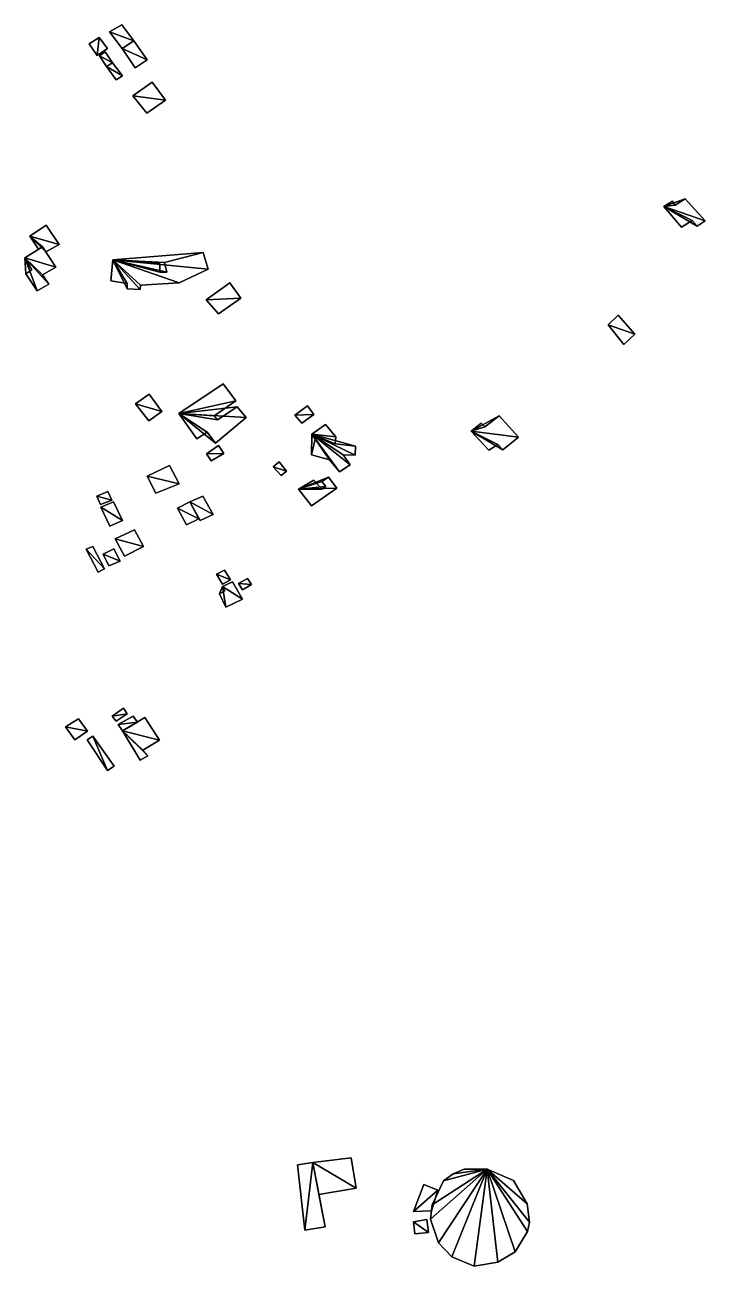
# Model space of a CAD drawing. Header units: metres. Extents: x -3947 to 4280, y -3529 to 2326.
# Drawn here: x -1590 to -1239, y -3176 to -2533 of the extents above; entities that cross this region are included whole.
import ezdxf

# ---------------------------------------------------------------- set-up
doc = ezdxf.new("R2010")
doc.units = ezdxf.units.M

msp = doc.modelspace()

# ---------------------------------------------------------------- linework, layer by layer
at = {"layer": 'MUROS'}
for points in [[(-1540.3, -2533.4), (-1546.7, -2537.1), (-1546.7, -2537.1, 4.5), (-1540.3, -2533.4, 4.5)], [(-1534.2, -2541.6), (-1540.3, -2533.4), (-1540.3, -2533.4, 4.5), (-1534.2, -2541.6, 4.5)], [(-1557.3, -2543.3), (-1552.1, -2539.9), (-1552.1, -2539.9, 4.5), (-1557.3, -2543.3, 4.5)], [(-1552.1, -2539.9), (-1547.7, -2545.6), (-1547.7, -2545.6, 4.5), (-1552.1, -2539.9, 4.5)], [(-1546.7, -2537.1), (-1540.1, -2545.6), (-1540.1, -2545.6, 4.5), (-1546.7, -2537.1, 4.5)], [(-1534.2, -2541.6), (-1540.1, -2545.6), (-1540.1, -2545.6, 4.5), (-1534.2, -2541.6, 4.5)], [(-1540.1, -2545.6), (-1534.2, -2541.6), (-1534.2, -2541.6, 4.5), (-1540.1, -2545.6, 4.5)], [(-1527.3, -2551.5), (-1534.2, -2541.6), (-1534.2, -2541.6, 4.5), (-1527.3, -2551.5, 4.5)], [(-1553, -2549.3), (-1557.3, -2543.3), (-1557.3, -2543.3, 4.5), (-1553, -2549.3, 4.5)], [(-1547.7, -2545.6), (-1553, -2549.3), (-1553, -2549.3, 4.5), (-1547.7, -2545.6, 4.5)], [(-1551.9, -2549.4), (-1548.9, -2547.3), (-1548.9, -2547.3, 4.5), (-1551.9, -2549.4, 4.5)], [(-1548.2, -2555), (-1551.9, -2549.4), (-1551.9, -2549.4, 4.5), (-1548.2, -2555, 4.5)], [(-1548.9, -2547.3), (-1545.1, -2553), (-1545.1, -2553, 4.5), (-1548.9, -2547.3, 4.5)], [(-1540.1, -2545.6), (-1533.4, -2555.7), (-1533.4, -2555.7, 4.5), (-1540.1, -2545.6, 4.5)], [(-1548.2, -2555), (-1545.1, -2553), (-1545.1, -2553, 4.5), (-1548.2, -2555, 4.5)], [(-1545.1, -2553), (-1548.2, -2555), (-1548.2, -2555, 4.5), (-1545.1, -2553, 4.5)], [(-1543.2, -2561.9), (-1548.2, -2555), (-1548.2, -2555, 4.5), (-1543.2, -2561.9, 4.5)], [(-1545.1, -2553), (-1540, -2559.8), (-1540, -2559.8, 4.5), (-1545.1, -2553, 4.5)], [(-1533.4, -2555.7), (-1527.3, -2551.5), (-1527.3, -2551.5, 4.5), (-1533.4, -2555.7, 4.5)], [(-1540, -2559.8), (-1543.2, -2561.9), (-1543.2, -2561.9, 4.5), (-1540, -2559.8, 4.5)], [(-1524.6, -2563.1), (-1534.7, -2570.1), (-1534.7, -2570.1, 4.5), (-1524.6, -2563.1, 4.5)], [(-1517.7, -2572.3), (-1524.6, -2563.1), (-1524.6, -2563.1, 4.5), (-1517.7, -2572.3, 4.5)], [(-1534.7, -2570.1), (-1527.4, -2579.1), (-1527.4, -2579.1, 4.5), (-1534.7, -2570.1, 4.5)], [(-1527.4, -2579.1), (-1517.7, -2572.3), (-1517.7, -2572.3, 4.5), (-1527.4, -2579.1, 4.5)], [(-1255.5, -2624.7), (-1260, -2627.4), (-1260, -2627.4, 4.5), (-1255.5, -2624.7, 4.5)], [(-1254.1, -2626.7), (-1255.5, -2624.7), (-1255.5, -2624.7, 4.5), (-1254.1, -2626.7, 4.5)], [(-1248.9, -2623.5), (-1254.1, -2626.7), (-1254.1, -2626.7, 4.5), (-1248.9, -2623.5, 4.5)], [(-1238.6, -2634.8), (-1248.9, -2623.5), (-1248.9, -2623.5, 4.5), (-1238.6, -2634.8, 4.5)], [(-1260, -2627.4), (-1250.9, -2638.1), (-1250.9, -2638.1, 4.5), (-1260, -2627.4, 4.5)], [(-1579.4, -2637), (-1587.9, -2642.8), (-1587.9, -2642.8, 4.5), (-1579.4, -2637, 4.5)], [(-1572.7, -2647.1), (-1579.4, -2637), (-1579.4, -2637, 4.5), (-1572.7, -2647.1, 4.5)], [(-1250.9, -2638.1), (-1245.4, -2634.6), (-1245.4, -2634.6, 4.5), (-1250.9, -2638.1, 4.5)], [(-1245.4, -2634.6), (-1242.7, -2637.5), (-1242.7, -2637.5, 4.5), (-1245.4, -2634.6, 4.5)], [(-1242.7, -2637.5), (-1238.6, -2634.8), (-1238.6, -2634.8, 4.5), (-1242.7, -2637.5, 4.5)], [(-1587.9, -2642.8), (-1583.4, -2649.4), (-1583.4, -2649.4, 4.5), (-1587.9, -2642.8, 4.5)], [(-1590.5, -2653.9), (-1581.4, -2648.2), (-1581.4, -2648.2, 4.5), (-1590.5, -2653.9, 4.5)], [(-1583.4, -2649.4), (-1581.4, -2648.2), (-1581.4, -2648.2, 4.5), (-1583.4, -2649.4, 4.5)], [(-1581.4, -2648.2), (-1574.4, -2658.7), (-1574.4, -2658.7, 4.5), (-1581.4, -2648.2, 4.5)], [(-1581.4, -2648.2), (-1579.7, -2650.8), (-1579.7, -2650.8, 4.5), (-1581.4, -2648.2, 4.5)], [(-1579.7, -2650.8), (-1572.7, -2647.1), (-1572.7, -2647.1, 4.5), (-1579.7, -2650.8, 4.5)], [(-1518.2, -2656.3), (-1498.2, -2651.1), (-1498.2, -2651.1, 4.5), (-1518.2, -2656.3, 4.5)], [(-1498.2, -2651.1), (-1495.6, -2659.8), (-1495.6, -2659.8, 4.5), (-1498.2, -2651.1, 4.5)], [(-1586.8, -2660.1), (-1590.5, -2653.9), (-1590.5, -2653.9, 4.5), (-1586.8, -2660.1, 4.5)], [(-1574.4, -2658.7), (-1581.3, -2662.8), (-1581.3, -2662.8, 4.5), (-1574.4, -2658.7, 4.5)], [(-1546.1, -2665.9), (-1545, -2655), (-1545, -2655, 4.5), (-1546.1, -2665.9, 4.5)], [(-1545, -2655), (-1520.7, -2656.8), (-1520.7, -2656.8, 4.5), (-1545, -2655, 4.5)], [(-1520.7, -2656.8), (-1520.6, -2661.4), (-1520.6, -2661.4, 4.5), (-1520.7, -2656.8, 4.5)], [(-1517, -2661.4), (-1518.2, -2656.3), (-1518.2, -2656.3, 4.5), (-1517, -2661.4, 4.5)], [(-1590, -2662.3), (-1586.8, -2660.1), (-1586.8, -2660.1, 4.5), (-1590, -2662.3, 4.5)], [(-1584.2, -2671), (-1590, -2662.3), (-1590, -2662.3, 4.5), (-1584.2, -2671, 4.5)], [(-1581.3, -2662.8), (-1578.1, -2667.5), (-1578.1, -2667.5, 4.5), (-1581.3, -2662.8, 4.5)], [(-1520.6, -2661.4), (-1517, -2661.4), (-1517, -2661.4, 4.5), (-1520.6, -2661.4, 4.5)], [(-1495.6, -2659.8), (-1510.7, -2666.8), (-1510.7, -2666.8, 4.5), (-1495.6, -2659.8, 4.5)], [(-1578.1, -2667.5), (-1584.2, -2671), (-1584.2, -2671, 4.5), (-1578.1, -2667.5, 4.5)], [(-1537.6, -2667.2), (-1546.1, -2665.9), (-1546.1, -2665.9, 4.5), (-1537.6, -2667.2, 4.5)], [(-1537.6, -2669.9), (-1537.6, -2667.2), (-1537.6, -2667.2, 4.5), (-1537.6, -2669.9, 4.5)], [(-1530.8, -2670.4), (-1537.6, -2669.9), (-1537.6, -2669.9, 4.5), (-1530.8, -2670.4, 4.5)], [(-1530.7, -2668.1), (-1530.8, -2670.4), (-1530.8, -2670.4, 4.5), (-1530.7, -2668.1, 4.5)], [(-1510.7, -2666.8), (-1530.7, -2668.1), (-1530.7, -2668.1, 4.5), (-1510.7, -2666.8, 4.5)], [(-1484.4, -2666.8), (-1496.7, -2675.7), (-1496.7, -2675.7, 4.5), (-1484.4, -2666.8, 4.5)], [(-1478.8, -2674.8), (-1484.4, -2666.8), (-1484.4, -2666.8, 4.5), (-1478.8, -2674.8, 4.5)], [(-1496.7, -2675.7), (-1490.4, -2683), (-1490.4, -2683, 4.5), (-1496.7, -2675.7, 4.5)], [(-1490.4, -2683), (-1478.8, -2674.8), (-1478.8, -2674.8, 4.5), (-1490.4, -2683, 4.5)], [(-1288.7, -2688.6), (-1283.6, -2683.6), (-1283.6, -2683.6, 4.5), (-1288.7, -2688.6, 4.5)], [(-1283.6, -2683.6), (-1274.9, -2693.4), (-1274.9, -2693.4, 4.5), (-1283.6, -2683.6, 4.5)], [(-1280.6, -2698.8), (-1288.7, -2688.6), (-1288.7, -2688.6, 4.5), (-1280.6, -2698.8, 4.5)], [(-1274.9, -2693.4), (-1280.6, -2698.8), (-1280.6, -2698.8, 4.5), (-1274.9, -2693.4, 4.5)], [(-1510.8, -2734.4), (-1487.9, -2719.1), (-1487.9, -2719.1, 8), (-1510.8, -2734.4, 8)], [(-1487.9, -2719.1), (-1481.4, -2727.9), (-1481.4, -2727.9, 8), (-1487.9, -2719.1, 8)], [(-1533.3, -2729.5), (-1526.2, -2724.5), (-1526.2, -2724.5, 4.5), (-1533.3, -2729.5, 4.5)], [(-1526.2, -2724.5), (-1519.6, -2733.5), (-1519.6, -2733.5, 4.5), (-1526.2, -2724.5, 4.5)], [(-1481.4, -2727.9), (-1492.6, -2735.7), (-1492.6, -2735.7, 8), (-1481.4, -2727.9, 8)], [(-1526.4, -2738.3), (-1533.3, -2729.5), (-1533.3, -2729.5, 4.5), (-1526.4, -2738.3, 4.5)], [(-1519.6, -2733.5), (-1526.4, -2738.3), (-1526.4, -2738.3, 4.5), (-1519.6, -2733.5, 4.5)], [(-1501.5, -2747.6), (-1510.8, -2734.4), (-1510.8, -2734.4, 8), (-1501.5, -2747.6, 8)], [(-1492.6, -2735.7), (-1490.8, -2737.7), (-1490.8, -2737.7, 8), (-1492.6, -2735.7, 8)], [(-1490.8, -2737.7), (-1480.6, -2731), (-1480.6, -2731, 8), (-1490.8, -2737.7, 8)], [(-1480.6, -2731), (-1476.1, -2736.5), (-1476.1, -2736.5, 8), (-1480.6, -2731, 8)], [(-1444.3, -2730.5), (-1450.8, -2735.3), (-1450.8, -2735.3, 4.5), (-1444.3, -2730.5, 4.5)], [(-1450.8, -2735.3), (-1447.3, -2739.5), (-1447.3, -2739.5, 4.5), (-1450.8, -2735.3, 4.5)], [(-1447.3, -2739.5), (-1441, -2735), (-1441, -2735, 4.5), (-1447.3, -2739.5, 4.5)], [(-1441, -2735), (-1444.3, -2730.5), (-1444.3, -2730.5, 4.5), (-1441, -2735, 4.5)], [(-1345.1, -2735.7), (-1352.5, -2741.3), (-1352.5, -2741.3, 4.5), (-1345.1, -2735.7, 4.5)], [(-1335.1, -2746.8), (-1345.1, -2735.7), (-1345.1, -2735.7, 4.5), (-1335.1, -2746.8, 4.5)], [(-1476.1, -2736.5), (-1491.9, -2749.9), (-1491.9, -2749.9, 8), (-1476.1, -2736.5, 8)], [(-1442.1, -2745.2), (-1435, -2740.2), (-1435, -2740.2, 4.5), (-1442.1, -2745.2, 4.5)], [(-1435, -2740.2), (-1429.7, -2746.5), (-1429.7, -2746.5, 4.5), (-1435, -2740.2, 4.5)], [(-1354.4, -2739.4), (-1359.7, -2743.7), (-1359.7, -2743.7, 4.5), (-1354.4, -2739.4, 4.5)], [(-1352.5, -2741.3), (-1354.4, -2739.4), (-1354.4, -2739.4, 4.5), (-1352.5, -2741.3, 4.5)], [(-1496.2, -2744.2), (-1501.5, -2747.6), (-1501.5, -2747.6, 8), (-1496.2, -2744.2, 8)], [(-1491.9, -2749.9), (-1496.2, -2744.2), (-1496.2, -2744.2, 8), (-1491.9, -2749.9, 8)], [(-1442.3, -2755.9), (-1440.4, -2747.8), (-1440.4, -2747.8, 4.5), (-1442.3, -2755.9, 4.5)], [(-1440.4, -2747.8), (-1442.1, -2745.2), (-1442.1, -2745.2, 4.5), (-1440.4, -2747.8, 4.5)], [(-1429.7, -2746.5), (-1429.9, -2750.2), (-1429.9, -2750.2, 4.5), (-1429.7, -2746.5, 4.5)], [(-1359.7, -2743.7), (-1350.5, -2753.5), (-1350.5, -2753.5, 4.5), (-1359.7, -2743.7, 4.5)], [(-1343.2, -2753.2), (-1335.1, -2746.8), (-1335.1, -2746.8, 4.5), (-1343.2, -2753.2, 4.5)], [(-1490.4, -2751.1), (-1496.6, -2755.4), (-1496.6, -2755.4, 4.5), (-1490.4, -2751.1, 4.5)], [(-1487.6, -2755.1), (-1490.4, -2751.1), (-1490.4, -2751.1, 4.5), (-1487.6, -2755.1, 4.5)], [(-1429.9, -2750.2), (-1419.4, -2751.3), (-1419.4, -2751.3, 4.5), (-1429.9, -2750.2, 4.5)], [(-1419.4, -2751.3), (-1419.6, -2756), (-1419.6, -2756, 4.5), (-1419.4, -2751.3, 4.5)], [(-1350.5, -2753.5), (-1345.9, -2750.5), (-1345.9, -2750.5, 4.5), (-1350.5, -2753.5, 4.5)], [(-1345.9, -2750.5), (-1343.2, -2753.2), (-1343.2, -2753.2, 4.5), (-1345.9, -2750.5, 4.5)], [(-1515.6, -2761.3), (-1527.2, -2766.9), (-1527.2, -2766.9, 4.5), (-1515.6, -2761.3, 4.5)], [(-1510.6, -2770.9), (-1515.6, -2761.3), (-1515.6, -2761.3, 4.5), (-1510.6, -2770.9, 4.5)], [(-1496.6, -2755.4), (-1494.1, -2759), (-1494.1, -2759, 4.5), (-1496.6, -2755.4, 4.5)], [(-1494.1, -2759), (-1487.6, -2755.1), (-1487.6, -2755.1, 4.5), (-1494.1, -2759, 4.5)], [(-1462.1, -2762), (-1458.9, -2759.4), (-1458.9, -2759.4, 4.5), (-1462.1, -2762, 4.5)], [(-1458.9, -2759.4), (-1455.1, -2764.3), (-1455.1, -2764.3, 4.5), (-1458.9, -2759.4, 4.5)], [(-1432.9, -2758.4), (-1442.3, -2755.9), (-1442.3, -2755.9, 4.5), (-1432.9, -2758.4, 4.5)], [(-1427.7, -2764.6), (-1432.9, -2758.4), (-1432.9, -2758.4, 4.5), (-1427.7, -2764.6, 4.5)], [(-1422.3, -2761.1), (-1427.7, -2764.6), (-1427.7, -2764.6, 4.5), (-1422.3, -2761.1, 4.5)], [(-1419.6, -2756), (-1425.9, -2755.9), (-1425.9, -2755.9, 4.5), (-1419.6, -2756, 4.5)], [(-1425.9, -2755.9), (-1422.3, -2761.1), (-1422.3, -2761.1, 4.5), (-1425.9, -2755.9, 4.5)], [(-1527.2, -2766.9), (-1522.7, -2775.7), (-1522.7, -2775.7, 4.5), (-1527.2, -2766.9, 4.5)], [(-1457.9, -2766.5), (-1462.1, -2762), (-1462.1, -2762, 4.5), (-1457.9, -2766.5, 4.5)], [(-1455.1, -2764.3), (-1457.9, -2766.5), (-1457.9, -2766.5, 4.5), (-1455.1, -2764.3, 4.5)], [(-1433.5, -2767.4), (-1436.9, -2769.7), (-1436.9, -2769.7, 4.5), (-1433.5, -2767.4, 4.5)], [(-1429.1, -2773.1), (-1433.5, -2767.4), (-1433.5, -2767.4, 4.5), (-1429.1, -2773.1, 4.5)], [(-1522.7, -2775.7), (-1510.6, -2770.9), (-1510.6, -2770.9, 4.5), (-1522.7, -2775.7, 4.5)], [(-1441, -2768.9), (-1448.9, -2773.6), (-1448.9, -2773.6, 4.5), (-1441, -2768.9, 4.5)], [(-1448.9, -2773.6), (-1442.3, -2782.3), (-1442.3, -2782.3, 4.5), (-1448.9, -2773.6, 4.5)], [(-1442.3, -2782.3), (-1429.1, -2773.1), (-1429.1, -2773.1, 4.5), (-1442.3, -2782.3, 4.5)], [(-1436.9, -2773.6), (-1441, -2768.9), (-1441, -2768.9, 4.5), (-1436.9, -2773.6, 4.5)], [(-1436.9, -2769.7), (-1434.8, -2772.3), (-1434.8, -2772.3, 4.5), (-1436.9, -2769.7, 4.5)], [(-1434.8, -2772.3), (-1436.9, -2773.6), (-1436.9, -2773.6, 4.5), (-1434.8, -2772.3, 4.5)], [(-1553.2, -2777.2), (-1547.5, -2774.9), (-1547.5, -2774.9, 4.5), (-1553.2, -2777.2, 4.5)], [(-1551.3, -2781.6), (-1553.2, -2777.2), (-1553.2, -2777.2, 4.5), (-1551.3, -2781.6, 4.5)], [(-1545.5, -2779.3), (-1551.3, -2781.6), (-1551.3, -2781.6, 4.5), (-1545.5, -2779.3, 4.5)], [(-1544.6, -2780.2), (-1551.2, -2782.9), (-1551.2, -2782.9, 4.5), (-1544.6, -2780.2, 4.5)], [(-1547.5, -2774.9), (-1545.5, -2779.3), (-1545.5, -2779.3, 4.5), (-1547.5, -2774.9, 4.5)], [(-1540, -2789.9), (-1544.6, -2780.2), (-1544.6, -2780.2, 4.5), (-1540, -2789.9, 4.5)], [(-1505.2, -2780.2), (-1511.6, -2783.4), (-1511.6, -2783.4, 4.5), (-1505.2, -2780.2, 4.5)], [(-1505.2, -2780.2), (-1498.4, -2777.2), (-1498.4, -2777.2, 4.5), (-1505.2, -2780.2, 4.5)], [(-1499.8, -2789.9), (-1505.2, -2780.2), (-1505.2, -2780.2, 4.5), (-1499.8, -2789.9, 4.5)], [(-1500.5, -2788.9), (-1505.2, -2780.2), (-1505.2, -2780.2, 4.5), (-1500.5, -2788.9, 4.5)], [(-1498.4, -2777.2), (-1493.1, -2786.7), (-1493.1, -2786.7, 4.5), (-1498.4, -2777.2, 4.5)], [(-1551.2, -2782.9), (-1546.6, -2792.7), (-1546.6, -2792.7, 4.5), (-1551.2, -2782.9, 4.5)], [(-1511.6, -2783.4), (-1506.9, -2792), (-1506.9, -2792, 4.5), (-1511.6, -2783.4, 4.5)], [(-1493.1, -2786.7), (-1499.8, -2789.9), (-1499.8, -2789.9, 4.5), (-1493.1, -2786.7, 4.5)], [(-1546.6, -2792.7), (-1540, -2789.9), (-1540, -2789.9, 4.5), (-1546.6, -2792.7, 4.5)], [(-1506.9, -2792), (-1500.5, -2788.9), (-1500.5, -2788.9, 4.5), (-1506.9, -2792, 4.5)], [(-1533.8, -2794.6), (-1543.7, -2799.4), (-1543.7, -2799.4, 4.5), (-1533.8, -2794.6, 4.5)], [(-1543.7, -2799.4), (-1538.9, -2808.3), (-1538.9, -2808.3, 4.5), (-1543.7, -2799.4, 4.5)], [(-1529.1, -2803.3), (-1533.8, -2794.6), (-1533.8, -2794.6, 4.5), (-1529.1, -2803.3, 4.5)], [(-1558.8, -2804.7), (-1555.4, -2803.2), (-1555.4, -2803.2, 4.5), (-1558.8, -2804.7, 4.5)], [(-1552.5, -2816.6), (-1558.8, -2804.7), (-1558.8, -2804.7, 4.5), (-1552.5, -2816.6, 4.5)], [(-1555.4, -2803.2), (-1549.3, -2814.8), (-1549.3, -2814.8, 4.5), (-1555.4, -2803.2, 4.5)], [(-1544.4, -2804.5), (-1550, -2807.2), (-1550, -2807.2, 4.5), (-1544.4, -2804.5, 4.5)], [(-1541.2, -2810.8), (-1544.4, -2804.5), (-1544.4, -2804.5, 4.5), (-1541.2, -2810.8, 4.5)], [(-1538.9, -2808.3), (-1529.1, -2803.3), (-1529.1, -2803.3, 4.5), (-1538.9, -2808.3, 4.5)], [(-1550, -2807.2), (-1547, -2813.3), (-1547, -2813.3, 4.5), (-1550, -2807.2, 4.5)], [(-1547, -2813.3), (-1541.2, -2810.8), (-1541.2, -2810.8, 4.5), (-1547, -2813.3, 4.5)], [(-1549.3, -2814.8), (-1552.5, -2816.6), (-1552.5, -2816.6, 4.5), (-1549.3, -2814.8, 4.5)], [(-1487.3, -2815.6), (-1491.4, -2817.6), (-1491.4, -2817.6, 4.5), (-1487.3, -2815.6, 4.5)], [(-1491.4, -2817.6), (-1488.2, -2822.8), (-1488.2, -2822.8, 4.5), (-1491.4, -2817.6, 4.5)], [(-1484.2, -2820.6), (-1487.3, -2815.6), (-1487.3, -2815.6, 4.5), (-1484.2, -2820.6, 4.5)], [(-1488.2, -2822.8), (-1484.2, -2820.6), (-1484.2, -2820.6, 4.5), (-1488.2, -2822.8, 4.5)], [(-1488.2, -2823.9), (-1483, -2821.5), (-1483, -2821.5, 4.5), (-1488.2, -2823.9, 4.5)], [(-1487.1, -2826.3), (-1488.2, -2823.9), (-1488.2, -2823.9, 4.5), (-1487.1, -2826.3, 4.5)], [(-1483, -2821.5), (-1477.9, -2830.5), (-1477.9, -2830.5, 4.5), (-1483, -2821.5, 4.5)], [(-1475.4, -2819.8), (-1480, -2822.5), (-1480, -2822.5, 4.5), (-1475.4, -2819.8, 4.5)], [(-1480, -2822.5), (-1477.9, -2825.7), (-1477.9, -2825.7, 4.5), (-1480, -2822.5, 4.5)], [(-1477.9, -2825.7), (-1473.2, -2822.9), (-1473.2, -2822.9, 4.5), (-1477.9, -2825.7, 4.5)], [(-1473.2, -2822.9), (-1475.4, -2819.8), (-1475.4, -2819.8, 4.5), (-1473.2, -2822.9, 4.5)], [(-1489.8, -2827.7), (-1487.1, -2826.3), (-1487.1, -2826.3, 4.5), (-1489.8, -2827.7, 4.5)], [(-1486.5, -2834.6), (-1489.8, -2827.7), (-1489.8, -2827.7, 4.5), (-1486.5, -2834.6, 4.5)], [(-1477.9, -2830.5), (-1486.5, -2834.6), (-1486.5, -2834.6, 4.5), (-1477.9, -2830.5, 4.5)], [(-1539.4, -2887), (-1545.3, -2891), (-1545.3, -2891, 4.5), (-1539.4, -2887, 4.5)], [(-1543.2, -2893.6), (-1537.5, -2889.8), (-1537.5, -2889.8, 4.5), (-1543.2, -2893.6, 4.5)], [(-1537.5, -2889.8), (-1539.4, -2887), (-1539.4, -2887, 4.5), (-1537.5, -2889.8, 4.5)], [(-1569.4, -2896.6), (-1562.8, -2892.5), (-1562.8, -2892.5, 4.5), (-1569.4, -2896.6, 4.5)], [(-1562.8, -2892.5), (-1558.1, -2898.8), (-1558.1, -2898.8, 4.5), (-1562.8, -2892.5, 4.5)], [(-1545.3, -2891), (-1543.2, -2893.6), (-1543.2, -2893.6, 4.5), (-1545.3, -2891, 4.5)], [(-1542.2, -2895.4), (-1534.4, -2891), (-1534.4, -2891, 4.5), (-1542.2, -2895.4, 4.5)], [(-1539.9, -2898.6), (-1542.2, -2895.4), (-1542.2, -2895.4, 4.5), (-1539.9, -2898.6, 4.5)], [(-1539.9, -2898.6), (-1528.4, -2891.8), (-1528.4, -2891.8, 5), (-1539.9, -2898.6, 5)], [(-1532.3, -2894.2), (-1539.9, -2898.6), (-1539.9, -2898.6, 4.5), (-1532.3, -2894.2, 4.5)], [(-1534.4, -2891), (-1532.3, -2894.2), (-1532.3, -2894.2, 4.5), (-1534.4, -2891, 4.5)], [(-1528.4, -2891.8), (-1520.9, -2903.5), (-1520.9, -2903.5, 5), (-1528.4, -2891.8, 5)], [(-1564.7, -2903.3), (-1569.4, -2896.6), (-1569.4, -2896.6, 4.5), (-1564.7, -2903.3, 4.5)], [(-1558.1, -2898.8), (-1564.7, -2903.3), (-1564.7, -2903.3, 4.5), (-1558.1, -2898.8, 4.5)], [(-1555.4, -2901.4), (-1558.3, -2903.3), (-1558.3, -2903.3, 4.5), (-1555.4, -2901.4, 4.5)], [(-1544.3, -2916.9), (-1555.4, -2901.4), (-1555.4, -2901.4, 4.5), (-1544.3, -2916.9, 4.5)], [(-1530.8, -2913.8), (-1539.9, -2898.6), (-1539.9, -2898.6, 5), (-1530.8, -2913.8, 5)], [(-1558.3, -2903.3), (-1547.7, -2919.1), (-1547.7, -2919.1, 4.5), (-1558.3, -2903.3, 4.5)], [(-1520.9, -2903.5), (-1529.4, -2908.6), (-1529.4, -2908.6, 5), (-1520.9, -2903.5, 5)], [(-1529.4, -2908.6), (-1526.9, -2911.6), (-1526.9, -2911.6, 5), (-1529.4, -2908.6, 5)], [(-1526.9, -2911.6), (-1530.8, -2913.8), (-1530.8, -2913.8, 5), (-1526.9, -2911.6, 5)], [(-1547.7, -2919.1), (-1544.3, -2916.9), (-1544.3, -2916.9, 4.5), (-1547.7, -2919.1, 4.5)], [(-1441.5, -3121.9), (-1421.7, -3119.5), (-1421.7, -3119.5, 5), (-1441.5, -3121.9, 5)], [(-1421.7, -3119.5), (-1419.2, -3135.3), (-1419.2, -3135.3, 5), (-1421.7, -3119.5, 5)], [(-1449.5, -3123.2), (-1441.5, -3121.9), (-1441.5, -3121.9, 5), (-1449.5, -3123.2, 5)], [(-1445.6, -3156.9), (-1449.5, -3123.2), (-1449.5, -3123.2, 5), (-1445.6, -3156.9, 5)], [(-1363.2, -3125.5), (-1368.9, -3127.9), (-1368.9, -3127.9, 5), (-1363.2, -3125.5, 5)], [(-1351.4, -3125.4), (-1363.2, -3125.5), (-1363.2, -3125.5, 5), (-1351.4, -3125.4, 5)], [(-1337.8, -3131.2), (-1351.4, -3125.4), (-1351.4, -3125.4, 5), (-1337.8, -3131.2, 5)], [(-1384.2, -3133.3), (-1389.5, -3147.3), (-1389.5, -3147.3, 5), (-1384.2, -3133.3, 5)], [(-1376.8, -3136.3), (-1384.2, -3133.3), (-1384.2, -3133.3, 5), (-1376.8, -3136.3, 5)], [(-1373.9, -3131.4), (-1379.8, -3143.9), (-1379.8, -3143.9, 5), (-1373.9, -3131.4, 5)], [(-1368.9, -3127.9), (-1373.9, -3131.4), (-1373.9, -3131.4, 5), (-1368.9, -3127.9, 5)], [(-1330.7, -3143.3), (-1337.8, -3131.2), (-1337.8, -3131.2, 5), (-1330.7, -3143.3, 5)], [(-1419.2, -3135.3), (-1438.4, -3138.5), (-1438.4, -3138.5, 5), (-1419.2, -3135.3, 5)], [(-1438.4, -3138.5), (-1435.1, -3155.3), (-1435.1, -3155.3, 5), (-1438.4, -3138.5, 5)], [(-1380.2, -3146.9), (-1376.8, -3136.3), (-1376.8, -3136.3, 5), (-1380.2, -3146.9, 5)], [(-1379.8, -3143.9), (-1380.7, -3151.3), (-1380.7, -3151.3, 5), (-1379.8, -3143.9, 5)], [(-1329.5, -3152.8), (-1330.7, -3143.3), (-1330.7, -3143.3, 5), (-1329.5, -3152.8, 5)], [(-1389.5, -3147.3), (-1380.2, -3146.9), (-1380.2, -3146.9, 5), (-1389.5, -3147.3, 5)], [(-1389.5, -3152.6), (-1382.6, -3151.5), (-1382.6, -3151.5, 4.5), (-1389.5, -3152.6, 4.5)], [(-1388.7, -3158.9), (-1389.5, -3152.6), (-1389.5, -3152.6, 4.5), (-1388.7, -3158.9, 4.5)], [(-1382.6, -3151.5), (-1381.7, -3158.1), (-1381.7, -3158.1, 4.5), (-1382.6, -3151.5, 4.5)], [(-1380.7, -3151.3), (-1376.6, -3163.6), (-1376.6, -3163.6, 5), (-1380.7, -3151.3, 5)], [(-1330.5, -3157.7), (-1329.5, -3152.8), (-1329.5, -3152.8, 5), (-1330.5, -3157.7, 5)], [(-1435.1, -3155.3), (-1445.6, -3156.9), (-1445.6, -3156.9, 5), (-1435.1, -3155.3, 5)], [(-1381.7, -3158.1), (-1388.7, -3158.9), (-1388.7, -3158.9, 4.5), (-1381.7, -3158.1, 4.5)], [(-1336.9, -3168.1), (-1330.5, -3157.7), (-1330.5, -3157.7, 5), (-1336.9, -3168.1, 5)], [(-1376.6, -3163.6), (-1369.6, -3170.8), (-1369.6, -3170.8, 5), (-1376.6, -3163.6, 5)], [(-1369.6, -3170.8), (-1358, -3175.6), (-1358, -3175.6, 5), (-1369.6, -3170.8, 5)], [(-1345.9, -3173.6), (-1336.9, -3168.1), (-1336.9, -3168.1, 5), (-1345.9, -3173.6, 5)], [(-1358, -3175.6), (-1345.9, -3173.6), (-1345.9, -3173.6, 5), (-1358, -3175.6, 5)]]:
    msp.add_3dface(points, dxfattribs=at)
at = {"layer": 'TECHOS'}
for points in [[(-1546.7, -2537.1, 4.5), (-1534.2, -2541.6, 4.5), (-1540.3, -2533.4, 4.5)], [(-1552.1, -2539.9, 4.5), (-1553, -2549.3, 4.5), (-1557.3, -2543.3, 4.5)], [(-1552.1, -2539.9, 4.5), (-1547.7, -2545.6, 4.5), (-1553, -2549.3, 4.5)], [(-1546.7, -2537.1, 4.5), (-1540.1, -2545.6, 4.5), (-1534.2, -2541.6, 4.5)], [(-1540.1, -2545.6, 4.5), (-1527.3, -2551.5, 4.5), (-1534.2, -2541.6, 4.5)], [(-1551.9, -2549.4, 4.5), (-1548.9, -2547.3, 4.5), (-1545.1, -2553, 4.5)], [(-1551.9, -2549.4, 4.5), (-1545.1, -2553, 4.5), (-1548.2, -2555, 4.5)], [(-1540.1, -2545.6, 4.5), (-1533.4, -2555.7, 4.5), (-1527.3, -2551.5, 4.5)], [(-1548.2, -2555, 4.5), (-1545.1, -2553, 4.5), (-1540, -2559.8, 4.5)], [(-1548.2, -2555, 4.5), (-1540, -2559.8, 4.5), (-1543.2, -2561.9, 4.5)], [(-1534.7, -2570.1, 4.5), (-1517.7, -2572.3, 4.5), (-1524.6, -2563.1, 4.5)], [(-1534.7, -2570.1, 4.5), (-1527.4, -2579.1, 4.5), (-1517.7, -2572.3, 4.5)], [(-1260, -2627.4, 4.5), (-1238.6, -2634.8, 4.5), (-1248.9, -2623.5, 4.5)], [(-1260, -2627.4, 4.5), (-1248.9, -2623.5, 4.5), (-1254.1, -2626.7, 4.5)], [(-1260, -2627.4, 4.5), (-1254.1, -2626.7, 4.5), (-1255.5, -2624.7, 4.5)], [(-1260, -2627.4, 4.5), (-1250.9, -2638.1, 4.5), (-1245.4, -2634.6, 4.5)], [(-1260, -2627.4, 4.5), (-1245.4, -2634.6, 4.5), (-1242.7, -2637.5, 4.5)], [(-1260, -2627.4, 4.5), (-1242.7, -2637.5, 4.5), (-1238.6, -2634.8, 4.5)], [(-1587.9, -2642.8, 4.5), (-1572.7, -2647.1, 4.5), (-1579.4, -2637, 4.5)], [(-1587.9, -2642.8, 4.5), (-1583.4, -2649.4, 4.5), (-1581.4, -2648.2, 4.5)], [(-1587.9, -2642.8, 4.5), (-1581.4, -2648.2, 4.5), (-1579.7, -2650.8, 4.5)], [(-1587.9, -2642.8, 4.5), (-1579.7, -2650.8, 4.5), (-1572.7, -2647.1, 4.5)], [(-1590.5, -2653.9, 4.5), (-1581.4, -2648.2, 4.5), (-1574.4, -2658.7, 4.5)], [(-1545, -2655, 4.5), (-1518.2, -2656.3, 4.5), (-1498.2, -2651.1, 4.5)], [(-1545, -2655, 4.5), (-1498.2, -2651.1, 4.5), (-1495.6, -2659.8, 4.5)], [(-1590.5, -2653.9, 4.5), (-1574.4, -2658.7, 4.5), (-1581.3, -2662.8, 4.5)], [(-1590.5, -2653.9, 4.5), (-1581.3, -2662.8, 4.5), (-1578.1, -2667.5, 4.5)], [(-1590.5, -2653.9, 4.5), (-1578.1, -2667.5, 4.5), (-1584.2, -2671, 4.5)], [(-1590.5, -2653.9, 4.5), (-1584.2, -2671, 4.5), (-1590, -2662.3, 4.5)], [(-1590.5, -2653.9, 4.5), (-1590, -2662.3, 4.5), (-1586.8, -2660.1, 4.5)], [(-1545, -2655, 4.5), (-1537.6, -2667.2, 4.5), (-1546.1, -2665.9, 4.5)], [(-1545, -2655, 4.5), (-1520.7, -2656.8, 4.5), (-1520.6, -2661.4, 4.5)], [(-1545, -2655, 4.5), (-1520.6, -2661.4, 4.5), (-1517, -2661.4, 4.5)], [(-1545, -2655, 4.5), (-1517, -2661.4, 4.5), (-1518.2, -2656.3, 4.5)], [(-1545, -2655, 4.5), (-1495.6, -2659.8, 4.5), (-1510.7, -2666.8, 4.5)], [(-1545, -2655, 4.5), (-1510.7, -2666.8, 4.5), (-1530.7, -2668.1, 4.5)], [(-1545, -2655, 4.5), (-1530.7, -2668.1, 4.5), (-1530.8, -2670.4, 4.5)], [(-1545, -2655, 4.5), (-1530.8, -2670.4, 4.5), (-1537.6, -2669.9, 4.5)], [(-1545, -2655, 4.5), (-1537.6, -2669.9, 4.5), (-1537.6, -2667.2, 4.5)], [(-1496.7, -2675.7, 4.5), (-1478.8, -2674.8, 4.5), (-1484.4, -2666.8, 4.5)], [(-1496.7, -2675.7, 4.5), (-1490.4, -2683, 4.5), (-1478.8, -2674.8, 4.5)], [(-1288.7, -2688.6, 4.5), (-1283.6, -2683.6, 4.5), (-1274.9, -2693.4, 4.5)], [(-1288.7, -2688.6, 4.5), (-1274.9, -2693.4, 4.5), (-1280.6, -2698.8, 4.5)], [(-1510.8, -2734.4, 8), (-1487.9, -2719.1, 8), (-1481.4, -2727.9, 8)], [(-1533.3, -2729.5, 4.5), (-1526.2, -2724.5, 4.5), (-1519.6, -2733.5, 4.5)], [(-1510.8, -2734.4, 8), (-1481.4, -2727.9, 8), (-1492.6, -2735.7, 8)], [(-1533.3, -2729.5, 4.5), (-1519.6, -2733.5, 4.5), (-1526.4, -2738.3, 4.5)], [(-1510.8, -2734.4, 8), (-1490.8, -2737.7, 8), (-1480.6, -2731, 8)], [(-1510.8, -2734.4, 8), (-1480.6, -2731, 8), (-1476.1, -2736.5, 8)], [(-1510.8, -2734.4, 8), (-1492.6, -2735.7, 8), (-1490.8, -2737.7, 8)], [(-1510.8, -2734.4, 8), (-1476.1, -2736.5, 8), (-1491.9, -2749.9, 8)], [(-1510.8, -2734.4, 8), (-1491.9, -2749.9, 8), (-1496.2, -2744.2, 8)], [(-1510.8, -2734.4, 8), (-1496.2, -2744.2, 8), (-1501.5, -2747.6, 8)], [(-1450.8, -2735.3, 4.5), (-1441, -2735, 4.5), (-1444.3, -2730.5, 4.5)], [(-1450.8, -2735.3, 4.5), (-1447.3, -2739.5, 4.5), (-1441, -2735, 4.5)], [(-1359.7, -2743.7, 4.5), (-1335.1, -2746.8, 4.5), (-1345.1, -2735.7, 4.5)], [(-1359.7, -2743.7, 4.5), (-1345.1, -2735.7, 4.5), (-1352.5, -2741.3, 4.5)], [(-1442.1, -2745.2, 4.5), (-1435, -2740.2, 4.5), (-1429.7, -2746.5, 4.5)], [(-1359.7, -2743.7, 4.5), (-1352.5, -2741.3, 4.5), (-1354.4, -2739.4, 4.5)], [(-1442.1, -2745.2, 4.5), (-1432.9, -2758.4, 4.5), (-1442.3, -2755.9, 4.5)], [(-1442.1, -2745.2, 4.5), (-1442.3, -2755.9, 4.5), (-1440.4, -2747.8, 4.5)], [(-1442.1, -2745.2, 4.5), (-1429.7, -2746.5, 4.5), (-1429.9, -2750.2, 4.5)], [(-1442.1, -2745.2, 4.5), (-1429.9, -2750.2, 4.5), (-1419.4, -2751.3, 4.5)], [(-1442.1, -2745.2, 4.5), (-1419.4, -2751.3, 4.5), (-1419.6, -2756, 4.5)], [(-1442.1, -2745.2, 4.5), (-1419.6, -2756, 4.5), (-1425.9, -2755.9, 4.5)], [(-1442.1, -2745.2, 4.5), (-1425.9, -2755.9, 4.5), (-1422.3, -2761.1, 4.5)], [(-1442.1, -2745.2, 4.5), (-1422.3, -2761.1, 4.5), (-1427.7, -2764.6, 4.5)], [(-1442.1, -2745.2, 4.5), (-1427.7, -2764.6, 4.5), (-1432.9, -2758.4, 4.5)], [(-1359.7, -2743.7, 4.5), (-1350.5, -2753.5, 4.5), (-1345.9, -2750.5, 4.5)], [(-1359.7, -2743.7, 4.5), (-1345.9, -2750.5, 4.5), (-1343.2, -2753.2, 4.5)], [(-1359.7, -2743.7, 4.5), (-1343.2, -2753.2, 4.5), (-1335.1, -2746.8, 4.5)], [(-1496.6, -2755.4, 4.5), (-1487.6, -2755.1, 4.5), (-1490.4, -2751.1, 4.5)], [(-1527.2, -2766.9, 4.5), (-1510.6, -2770.9, 4.5), (-1515.6, -2761.3, 4.5)], [(-1496.6, -2755.4, 4.5), (-1494.1, -2759, 4.5), (-1487.6, -2755.1, 4.5)], [(-1462.1, -2762, 4.5), (-1458.9, -2759.4, 4.5), (-1455.1, -2764.3, 4.5)], [(-1527.2, -2766.9, 4.5), (-1522.7, -2775.7, 4.5), (-1510.6, -2770.9, 4.5)], [(-1462.1, -2762, 4.5), (-1455.1, -2764.3, 4.5), (-1457.9, -2766.5, 4.5)], [(-1448.9, -2773.6, 4.5), (-1429.1, -2773.1, 4.5), (-1433.5, -2767.4, 4.5)], [(-1448.9, -2773.6, 4.5), (-1433.5, -2767.4, 4.5), (-1436.9, -2769.7, 4.5)], [(-1448.9, -2773.6, 4.5), (-1436.9, -2773.6, 4.5), (-1441, -2768.9, 4.5)], [(-1448.9, -2773.6, 4.5), (-1436.9, -2769.7, 4.5), (-1434.8, -2772.3, 4.5)], [(-1448.9, -2773.6, 4.5), (-1434.8, -2772.3, 4.5), (-1436.9, -2773.6, 4.5)], [(-1448.9, -2773.6, 4.5), (-1442.3, -2782.3, 4.5), (-1429.1, -2773.1, 4.5)], [(-1553.2, -2777.2, 4.5), (-1547.5, -2774.9, 4.5), (-1545.5, -2779.3, 4.5)], [(-1553.2, -2777.2, 4.5), (-1545.5, -2779.3, 4.5), (-1551.3, -2781.6, 4.5)], [(-1551.2, -2782.9, 4.5), (-1540, -2789.9, 4.5), (-1544.6, -2780.2, 4.5)], [(-1511.6, -2783.4, 4.5), (-1500.5, -2788.9, 4.5), (-1505.2, -2780.2, 4.5)], [(-1505.2, -2780.2, 4.5), (-1498.4, -2777.2, 4.5), (-1493.1, -2786.7, 4.5)], [(-1505.2, -2780.2, 4.5), (-1493.1, -2786.7, 4.5), (-1499.8, -2789.9, 4.5)], [(-1551.2, -2782.9, 4.5), (-1546.6, -2792.7, 4.5), (-1540, -2789.9, 4.5)], [(-1511.6, -2783.4, 4.5), (-1506.9, -2792, 4.5), (-1500.5, -2788.9, 4.5)], [(-1543.7, -2799.4, 4.5), (-1529.1, -2803.3, 4.5), (-1533.8, -2794.6, 4.5)], [(-1543.7, -2799.4, 4.5), (-1538.9, -2808.3, 4.5), (-1529.1, -2803.3, 4.5)], [(-1558.8, -2804.7, 4.5), (-1555.4, -2803.2, 4.5), (-1549.3, -2814.8, 4.5)], [(-1558.8, -2804.7, 4.5), (-1549.3, -2814.8, 4.5), (-1552.5, -2816.6, 4.5)], [(-1550, -2807.2, 4.5), (-1541.2, -2810.8, 4.5), (-1544.4, -2804.5, 4.5)], [(-1550, -2807.2, 4.5), (-1547, -2813.3, 4.5), (-1541.2, -2810.8, 4.5)], [(-1491.4, -2817.6, 4.5), (-1484.2, -2820.6, 4.5), (-1487.3, -2815.6, 4.5)], [(-1491.4, -2817.6, 4.5), (-1488.2, -2822.8, 4.5), (-1484.2, -2820.6, 4.5)], [(-1488.2, -2823.9, 4.5), (-1486.5, -2834.6, 4.5), (-1489.8, -2827.7, 4.5)], [(-1488.2, -2823.9, 4.5), (-1489.8, -2827.7, 4.5), (-1487.1, -2826.3, 4.5)], [(-1488.2, -2823.9, 4.5), (-1483, -2821.5, 4.5), (-1477.9, -2830.5, 4.5)], [(-1488.2, -2823.9, 4.5), (-1477.9, -2830.5, 4.5), (-1486.5, -2834.6, 4.5)], [(-1480, -2822.5, 4.5), (-1473.2, -2822.9, 4.5), (-1475.4, -2819.8, 4.5)], [(-1480, -2822.5, 4.5), (-1477.9, -2825.7, 4.5), (-1473.2, -2822.9, 4.5)], [(-1545.3, -2891, 4.5), (-1537.5, -2889.8, 4.5), (-1539.4, -2887, 4.5)], [(-1545.3, -2891, 4.5), (-1543.2, -2893.6, 4.5), (-1537.5, -2889.8, 4.5)], [(-1569.4, -2896.6, 4.5), (-1562.8, -2892.5, 4.5), (-1558.1, -2898.8, 4.5)], [(-1542.2, -2895.4, 4.5), (-1534.4, -2891, 4.5), (-1532.3, -2894.2, 4.5)], [(-1542.2, -2895.4, 4.5), (-1532.3, -2894.2, 4.5), (-1539.9, -2898.6, 4.5)], [(-1539.9, -2898.6, 5), (-1528.4, -2891.8, 5), (-1520.9, -2903.5, 5)], [(-1569.4, -2896.6, 4.5), (-1558.1, -2898.8, 4.5), (-1564.7, -2903.3, 4.5)], [(-1555.4, -2901.4, 4.5), (-1558.3, -2903.3, 4.5), (-1547.7, -2919.1, 4.5)], [(-1555.4, -2901.4, 4.5), (-1547.7, -2919.1, 4.5), (-1544.3, -2916.9, 4.5)], [(-1539.9, -2898.6, 5), (-1520.9, -2903.5, 5), (-1529.4, -2908.6, 5)], [(-1539.9, -2898.6, 5), (-1529.4, -2908.6, 5), (-1526.9, -2911.6, 5)], [(-1539.9, -2898.6, 5), (-1526.9, -2911.6, 5), (-1530.8, -2913.8, 5)], [(-1441.5, -3121.9, 5), (-1421.7, -3119.5, 5), (-1419.2, -3135.3, 5)], [(-1441.5, -3121.9, 5), (-1445.6, -3156.9, 5), (-1449.5, -3123.2, 5)], [(-1441.5, -3121.9, 5), (-1435.1, -3155.3, 5), (-1445.6, -3156.9, 5)], [(-1441.5, -3121.9, 5), (-1419.2, -3135.3, 5), (-1438.4, -3138.5, 5)], [(-1441.5, -3121.9, 5), (-1438.4, -3138.5, 5), (-1435.1, -3155.3, 5)], [(-1351.4, -3125.4, 5), (-1379.8, -3143.9, 5), (-1380.7, -3151.3, 5)], [(-1351.4, -3125.4, 5), (-1380.7, -3151.3, 5), (-1376.6, -3163.6, 5)], [(-1351.4, -3125.4, 5), (-1373.9, -3131.4, 5), (-1379.8, -3143.9, 5)], [(-1351.4, -3125.4, 5), (-1376.6, -3163.6, 5), (-1369.6, -3170.8, 5)], [(-1351.4, -3125.4, 5), (-1368.9, -3127.9, 5), (-1373.9, -3131.4, 5)], [(-1351.4, -3125.4, 5), (-1369.6, -3170.8, 5), (-1358, -3175.6, 5)], [(-1351.4, -3125.4, 5), (-1363.2, -3125.5, 5), (-1368.9, -3127.9, 5)], [(-1351.4, -3125.4, 5), (-1358, -3175.6, 5), (-1345.9, -3173.6, 5)], [(-1351.4, -3125.4, 5), (-1345.9, -3173.6, 5), (-1336.9, -3168.1, 5)], [(-1351.4, -3125.4, 5), (-1336.9, -3168.1, 5), (-1330.5, -3157.7, 5)], [(-1351.4, -3125.4, 5), (-1330.5, -3157.7, 5), (-1329.5, -3152.8, 5)], [(-1351.4, -3125.4, 5), (-1329.5, -3152.8, 5), (-1330.7, -3143.3, 5)], [(-1351.4, -3125.4, 5), (-1330.7, -3143.3, 5), (-1337.8, -3131.2, 5)], [(-1376.8, -3136.3, 5), (-1384.2, -3133.3, 5), (-1389.5, -3147.3, 5)], [(-1376.8, -3136.3, 5), (-1389.5, -3147.3, 5), (-1380.2, -3146.9, 5)], [(-1389.5, -3152.6, 4.5), (-1382.6, -3151.5, 4.5), (-1381.7, -3158.1, 4.5)], [(-1389.5, -3152.6, 4.5), (-1381.7, -3158.1, 4.5), (-1388.7, -3158.9, 4.5)]]:
    msp.add_3dface(points, dxfattribs=at)

doc.saveas('drawing.dxf')
